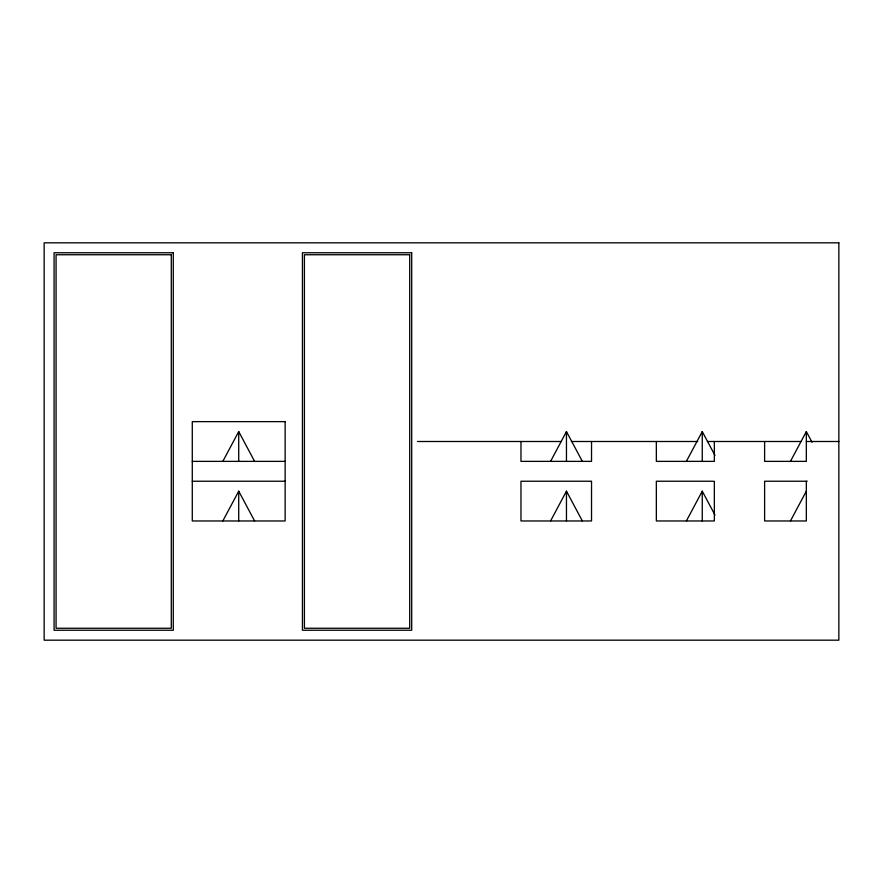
<?xml version="1.0" encoding="UTF-8"?>
<svg xmlns="http://www.w3.org/2000/svg" width="883" height="883" viewBox="0 0 883 883"><rect width="100%" height="100%" fill="white"/><g stroke="black" fill="none" stroke-linecap="round" stroke-linejoin="round"><path stroke-width="1.32" d="M222.825 461.368L238.719 431.566L254.613 461.368M222.825 520.97L238.719 491.169L254.613 520.97M550.562 461.368L566.456 431.566L582.35 461.368M550.562 520.97L566.456 491.169L582.35 520.97M686.367 461.368L702.261 431.566L714.976 455.407M686.367 520.97L702.261 491.169L714.976 515.01M790.44 461.368L806.334 431.566L812.051 442.295M790.44 520.97L806.334 491.169M417.527 441.5L561.4 441.5M571.411 441.5L697.725 441.5M707.36 441.5L801.179 441.5M806.334 441.5L838.85 441.5M192.284 461.368L285.143 461.368M192.284 481.235L285.143 481.235M590.948 481.235L520.97 481.235L520.97 520.97L591.533 520.97L591.533 481.235M713.309 481.235L656.345 481.235L656.345 520.97L714.347 520.97L714.347 481.235M807.194 481.235L764.612 481.235L764.612 520.97L806.334 520.97L806.334 481.235M806.334 431.566L806.334 461.368L764.612 461.368L764.612 441.5M714.347 441.5L714.347 461.368L656.345 461.368L656.345 441.5M702.261 431.566L702.261 461.368M702.261 491.169L702.261 520.97M591.533 441.5L591.533 461.368L520.97 461.368L520.97 441.5M566.456 431.566L566.456 461.368M566.456 491.169L566.456 520.97M238.719 431.566L238.719 461.368M238.719 491.169L238.719 520.97M838.85 242.825L44.15 242.825L44.15 640.175L838.85 640.175L838.85 242.825M173.289 252.759L54.084 252.759L54.084 630.241L173.289 630.241L173.289 252.759M411.699 252.759L302.428 252.759L302.428 630.241L411.699 630.241L411.699 252.759M171.302 254.746L56.07 254.746L56.07 628.255L171.302 628.255L171.302 254.746M409.712 254.746L304.414 254.746L304.414 628.255L409.712 628.255L409.712 254.746M285.143 421.632L192.284 421.632L192.284 520.97L285.143 520.97L285.143 421.632"/></g></svg>
